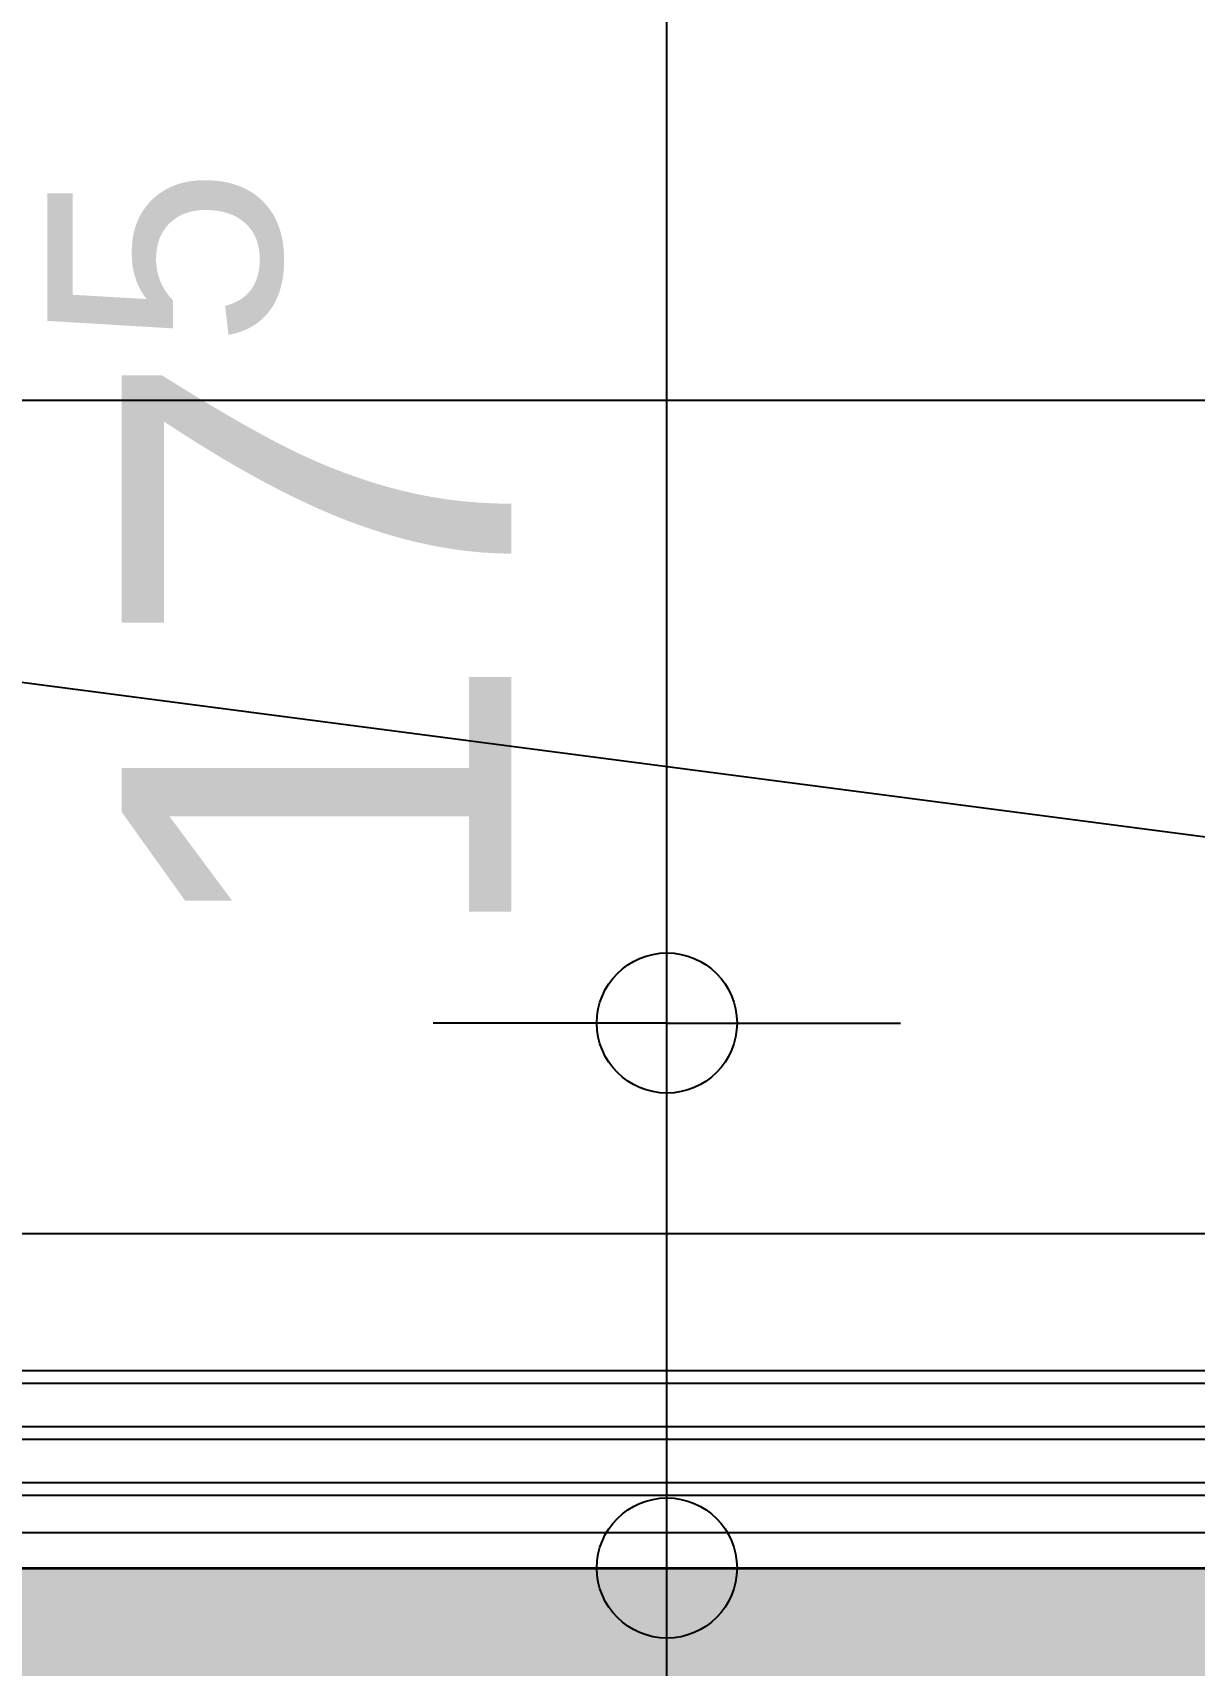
# Model space of a CAD drawing. Header units: centimetres. Extents: x 0.3 to 84.3, y 0.3 to 59.7.
# Drawn here: x 53.113 to 53.859, y 11.661 to 12.71 of the extents above; entities that cross this region are included whole.
import ezdxf

# ---------------------------------------------------------------- set-up
doc = ezdxf.new("R2010")
doc.units = ezdxf.units.CM
for name, pattern in [('AUSGEZOGEN', [0]), ('PHANTOM', [63.5, 31.75, -6.35, 6.35, -6.35, 6.35, -6.35]), ('PUNKT', [6.35, 0, -6.35]), ('VERDECKT', [9.525, 6.35, -3.175])]:
    doc.linetypes.add(name, pattern=pattern)
for name, color, linetype, lineweight in [('Bodenplatte', 7, 'AUSGEZOGEN', 35), ('Decke', 7, 'AUSGEZOGEN', 35), ('Fenster', 7, 'AUSGEZOGEN', 35), ('Oeffnungsrichtung Fenster', 7, 'AUSGEZOGEN', 25), ('Vorhangbrett', 7, 'AUSGEZOGEN', 25), ('Werkplan- Ausfuehrungsmasse', 7, 'AUSGEZOGEN', 25)]:
    doc.layers.add(name, color=color, linetype=linetype, lineweight=lineweight)
doc.styles.add('ARIAL', font='ARIAL.TTF')

msp = doc.modelspace()

# ---------------------------------------------------------------- hatches: boundary and pattern name
at = {"layer": 'Bodenplatte', "linetype": 'AUSGEZOGEN', "lineweight": 25, "true_color": 0xe0ffe0}
msp.add_hatch(color=254, dxfattribs=at).paths.add_polyline_path([(31.66, 16.114), (31.66, 15.954), (47.44, 15.954), (47.44, 11.564), (62.72, 11.564), (62.72, 11.724), (47.6, 11.724), (47.6, 16.114)])

# ---------------------------------------------------------------- linework, layer by layer
at = {"layer": 'Bodenplatte', "color": 92, "linetype": 'VERDECKT', "lineweight": 35, "true_color": 0x00c600}
msp.add_line((47.6, 11.724), (62.72, 11.724), dxfattribs=at)
at = {"layer": 'Decke', "color": 96, "linetype": 'PHANTOM', "lineweight": 35, "true_color": 0x006e00}
msp.add_line((47.6, 11.724), (62.72, 11.724), dxfattribs=at)
at = {"layer": 'Fenster', "color": 7, "linetype": 'AUSGEZOGEN', "lineweight": 25}
for p, q in [((55.686, 11.9386), (52.882, 11.9386)), ((55.714, 11.8506), (52.854, 11.8506)), ((55.714, 11.8426), (52.854, 11.8426)), ((55.714, 11.8146), (52.854, 11.8146)), ((55.714, 11.8066), (52.854, 11.8066)), ((55.714, 11.7786), (52.854, 11.7786)), ((55.714, 11.7706), (52.854, 11.7706)), ((55.6904, 11.7466), (52.8776, 11.7466)), ((52.8366, 11.724), (55.7304, 11.724))]:
    msp.add_line(p, q, dxfattribs=at)
at = {"layer": 'Oeffnungsrichtung Fenster', "color": 7, "linetype": 'VERDECKT', "lineweight": 25}
msp.add_line((55.814, 11.9386), (52.7798, 12.3352), dxfattribs=at)
at = {"layer": 'Vorhangbrett', "color": 191, "linetype": 'PUNKT', "lineweight": 25, "true_color": 0xbe96ea}
msp.add_line((47.96, 12.234), (62.21, 12.234), dxfattribs=at)
at = {"layer": 'Werkplan- Ausfuehrungsmasse', "color": 7, "linetype": 'AUSGEZOGEN', "lineweight": 25}
for p, q in [((49.44, 12.474), (55.97, 12.474)), ((53.52, 12.074), (53.37, 12.074)), ((53.52, 12.074), (53.67, 12.074)), ((53.52, 12.074), (53.52, 12.074)), ((53.52, 11.724), (53.52, 12.074)), ((53.52, 11.724), (53.37, 11.724)), ((53.52, 11.724), (53.67, 11.724)), ((53.52, 11.724), (53.52, 11.724)), ((53.52, 11.044), (53.52, 11.724))]:
    msp.add_line(p, q, dxfattribs=at)
msp.add_lwpolyline([(53.52, 12.074), (53.52, 15.8461), (53.52, 15.8461), (53.52, 23.934)], dxfattribs=at)
for centre in [(53.52, 12.074), (53.52, 11.724)]:
    msp.add_circle(centre, 0.045, dxfattribs=at)

# ---------------------------------------------------------------- texts
at = {"layer": 'Werkplan- Ausfuehrungsmasse', "color": 7, "linetype": 'AUSGEZOGEN', "lineweight": 50, "attachment_point": 7, "rotation": 90, "style": 'ARIAL'}
for s, insert, char_height, width in [('5', (53.2742, 12.5075), 0.15, 0.075), ('17', (53.42, 12.119), 0.25, 0.125)]:
    msp.add_mtext(s, dxfattribs=dict(at, insert=insert, char_height=char_height, width=width))

doc.saveas('drawing.dxf')
